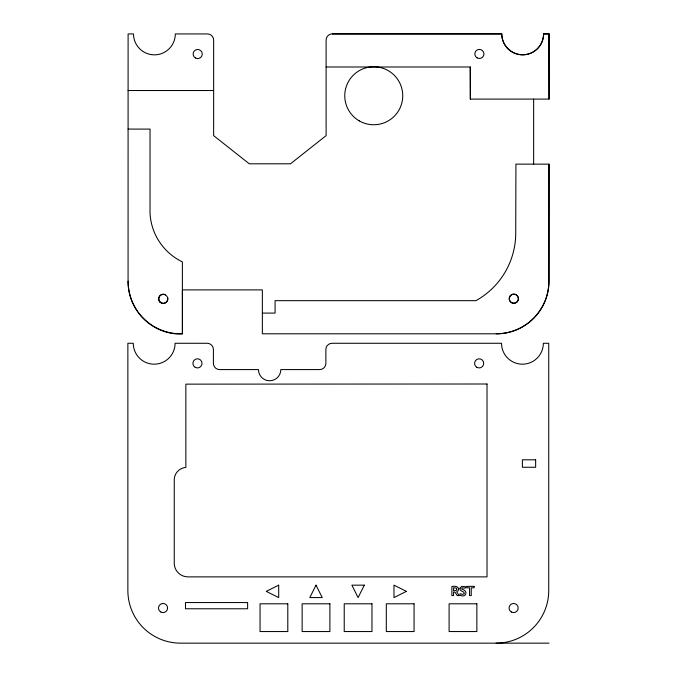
<?xml version="1.0" encoding="UTF-8"?>
<svg xmlns="http://www.w3.org/2000/svg" width="677" height="677" viewBox="0 0 677 677"><rect width="100%" height="100%" fill="white"/><g stroke="black" fill="none" stroke-linecap="round" stroke-linejoin="round"><path stroke-width="1.02" d="M262.363 313.096L275.082 313.096L275.082 300.664L475.931 300.664A77.339 77.339 0 0 0 515.73 233.049L515.925 164.13L548.979 164.13L548.869 281.2A52.611 52.611 0 0 1 496.258 333.803M326.111 66.989L470.27 66.989L470.27 99.096L549.132 99.096L548.979 33.85L543.58 33.85A20.911 20.911 0 0 1 522.669 54.761A20.911 20.911 0 0 1 501.767 33.935L332.322 33.935M548.979 33.935L543.58 33.935A20.911 20.911 0 0 1 522.669 54.845A20.911 20.911 0 0 1 501.767 33.85L332.322 33.85A6.211 6.211 0 0 0 326.111 40.061L326.111 135.637L290.484 163.8L249.271 163.8L213.644 135.637L213.644 40.146A6.211 6.211 0 0 0 207.433 33.935L175.318 33.935A20.911 20.911 0 0 1 154.407 54.845A20.911 20.911 0 0 1 133.504 33.935L128.105 33.935L128.071 281.471A52.611 52.611 0 0 0 176.096 333.879L182.409 333.803L182.409 289.9L262.363 289.9L262.363 333.803L496.368 333.803A52.611 52.611 0 0 0 548.979 281.2L548.979 164.13M128.105 90.523L213.644 90.523M128.071 129.087L150.032 129.087L150.032 213.272A57.173 57.173 0 0 0 182.375 261.872L182.409 333.803L180.717 333.803A52.611 52.611 0 0 1 154.407 326.763M548.979 643.15L180.471 643.15A52.611 52.611 0 0 1 127.868 590.539L127.868 343.281L133.259 343.281A20.911 20.911 0 0 0 154.17 364.184A20.911 20.911 0 0 0 175.081 343.281L207.196 343.281A6.211 6.211 0 0 1 213.407 349.493L213.407 363.371A6.211 6.211 0 0 0 219.619 369.583L258.453 369.583A11.187 11.187 0 0 0 269.641 380.77A11.187 11.187 0 0 0 280.828 369.583L319.662 369.583A6.211 6.211 0 0 0 325.874 363.371L325.874 349.493A6.211 6.211 0 0 1 332.085 343.281L501.522 343.281A20.911 20.911 0 0 0 522.432 364.184A20.911 20.911 0 0 0 543.343 343.281L548.734 343.281L548.734 590.539A52.611 52.611 0 0 1 496.131 643.15M470.27 66.989L470.43 99.096M548.979 33.85L548.979 99.096M533.637 99.096L533.637 164.13M518.26 299.869A4.553 4.553 0 0 1 511.93 302.822A4.553 4.553 0 0 1 510.128 296.077A4.553 4.553 0 0 1 517.084 295.468M517.803 296.408A4.553 4.553 0 0 1 518.413 298.692M153.62 326.297A52.611 52.611 0 0 1 151.293 324.816M150.539 324.291A52.611 52.611 0 0 1 147.603 322.083M146.892 321.499A52.611 52.611 0 0 1 138.15 312.122M137.617 311.378A52.611 52.611 0 0 1 128.105 281.2M167.676 297.508A4.553 4.553 0 0 1 163.275 303.245A4.553 4.553 0 0 1 158.875 297.508A4.553 4.553 0 0 1 165.56 294.74M459.962 588.237C458.896 591.681 464.744 590.809 464.304 593.687L462.67 594.364L460.216 593.763L459.725 595.134C466.216 598.51 468.755 590.572 461.799 589.202L462.052 587.89L465.217 588.127L465.742 586.764L461.799 586.333L459.962 588.237M456.797 589.235L456.163 590.446L453.565 590.759L453.565 587.763L456.18 588.051L456.797 589.235M458.557 589.244L458.092 590.826L456.704 591.8L459.116 595.616L457.237 595.616L454.952 592.104L453.565 592.121L453.565 595.616L451.889 595.616L451.889 586.502C454.216 586.011 458.532 585.918 458.557 589.244M316.015 585.156L309.804 597.579L322.227 597.579L316.015 585.156M364.319 585.156L358.099 597.579L351.888 585.156L364.319 585.156M278.696 585.156L266.264 591.368L278.696 597.579L278.696 585.156M406.403 591.368L393.972 597.579L393.972 585.156L406.403 591.368M487.017 384.003L185.862 384.138L185.862 467.401A12.609 12.609 0 0 0 174.26 480.932L174.26 563.205A13.667 13.667 0 0 0 176.096 570.034L177.086 571.523A13.667 13.667 0 0 0 187.927 576.872L487.017 576.872L487.017 384.003M535.651 459.801L522.39 459.801L522.39 467.265L535.651 467.265L535.651 459.801M474.086 586.367L466.707 586.367L466.707 587.822L469.55 587.822L469.55 595.616L471.243 595.616L471.243 587.822L474.086 587.822L474.086 586.367M247.621 602.555L185.49 602.555L185.49 608.767L247.621 608.767L247.621 602.555M287.801 603.799L260.053 603.799L260.053 631.548L287.801 631.548L287.801 603.799M329.894 603.799L302.137 603.799L302.137 631.548L329.894 631.548L329.894 603.799M371.978 603.799L344.229 603.799L344.229 631.548L371.978 631.548L371.978 603.799M414.07 603.799L386.313 603.799L386.313 631.548L414.07 631.548L414.07 603.799M476.862 603.799L449.105 603.799L449.105 631.548L476.862 631.548L476.862 603.799M160.762 611.983A4.553 4.553 0 0 0 167.6 608.031A4.553 4.553 0 0 0 160.762 604.087A4.553 4.553 0 0 0 160.762 611.983M511.338 611.983A4.553 4.553 0 0 0 518.176 608.031A4.553 4.553 0 0 0 511.338 604.087A4.553 4.553 0 0 0 511.338 611.983M195.179 367.315A4.553 4.553 0 0 0 202.017 363.371A4.553 4.553 0 0 0 195.179 359.419A4.553 4.553 0 0 0 195.179 367.315M476.87 367.315A4.553 4.553 0 0 0 483.7 363.371A4.553 4.553 0 0 0 476.87 359.419A4.553 4.553 0 0 0 476.87 367.315M359.25 120.878A29.001 29.001 0 0 0 402.747 95.762A29.001 29.001 0 0 0 359.25 70.653A29.001 29.001 0 0 0 359.25 120.878M195.416 57.977A4.553 4.553 0 0 0 202.254 54.025A4.553 4.553 0 0 0 195.416 50.081A4.553 4.553 0 0 0 195.416 57.977M477.107 57.883A4.553 4.553 0 0 0 483.937 53.94A4.553 4.553 0 0 0 477.107 49.996A4.553 4.553 0 0 0 477.107 57.883M160.026 302.187A4.553 4.553 0 0 0 167.651 300.139A4.553 4.553 0 0 0 162.074 294.563A4.553 4.553 0 0 0 160.026 302.187M511.473 302.636A4.553 4.553 0 0 0 518.311 298.692A4.553 4.553 0 0 0 511.473 294.74A4.553 4.553 0 0 0 511.473 302.636"/></g></svg>
